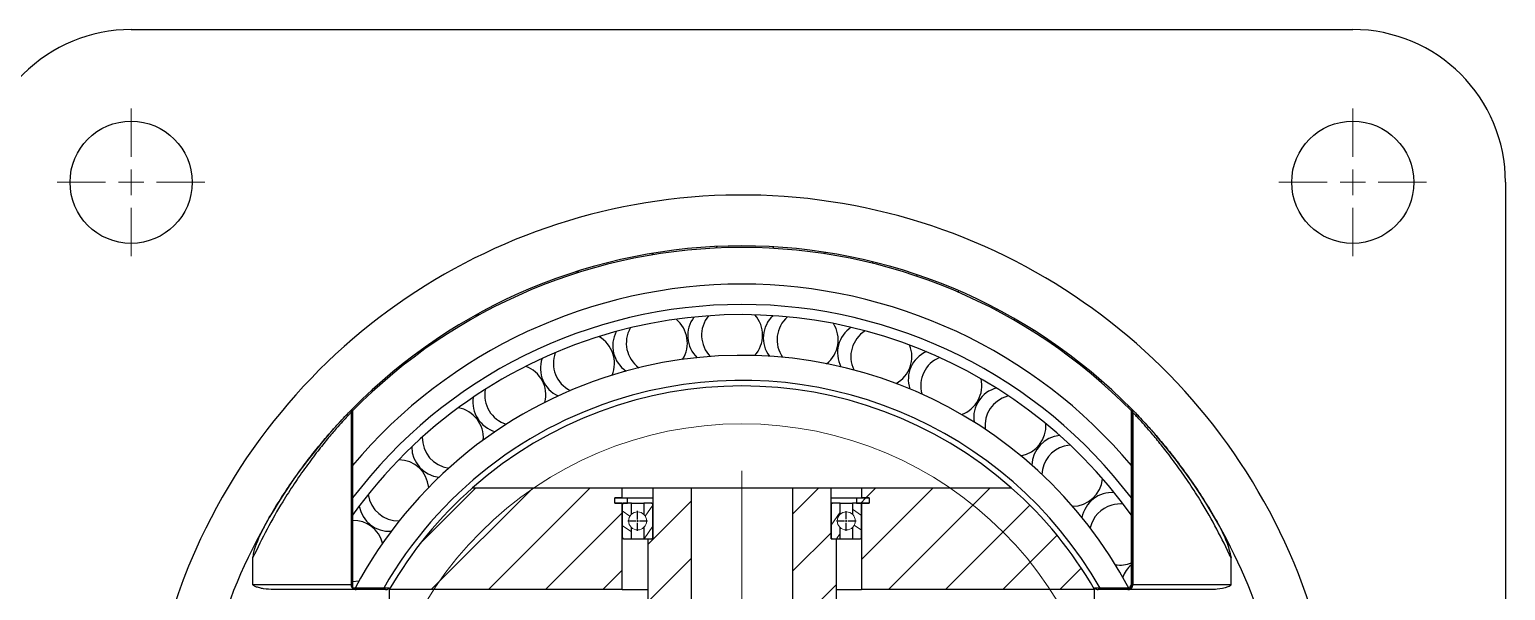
# Model space of a CAD drawing. Header units: millimetres. Extents: x -15 to 1174, y 15 to 856.
# Drawn here: x 78.4 to 194.4, y 422.2 to 466.2 of the extents above; entities that cross this region are included whole.
import ezdxf

# ---------------------------------------------------------------- set-up
doc = ezdxf.new("R2010")
doc.units = ezdxf.units.MM
doc.linetypes.add('CENTER2', pattern=[1.125, 0.75, -0.125, 0.125, -0.125])
doc.linetypes.add('CENTERX2', pattern=[20.319999999999997, 12.7, -2.54, 2.54, -2.54])
doc.layers.get('0').update_dxf_attribs({"lineweight": 25})
doc.layers.add('netmanh', color=7, linetype='Continuous', lineweight=15)
pattern_1 = [(145, (-5.219916943133285e-08, 7.827604668214576), (-0.5463315556243713, -0.7802423221852646), [])]

# ---------------------------------------------------------------- blocks, each defined once
blk = doc.blocks.new('SW_HATCH_1')
at = {"color": 0, "linetype": 'Continuous', "lineweight": 18}
for p, q in [((-28.00524305193386, 66.28744621929253), (-27.85939258319511, 66.43329668803128)), ((-22.9726190475778, 66.82994216311396), (-22.84658637566256, 66.95597483502915)), ((-18.49973673391298, 66.812696416244), (-18.38605845062177, 66.92637469953517)), ((-14.43297394050197, 66.3893311491203), (-14.32773502655299, 66.49457006306926)), ((-33.93010459970846, 64.85271273205241), (-33.74612771201432, 65.03668961974654)), ((-10.68659421919355, 65.64558280989448), (-10.58742455751832, 65.7447524715697)), ((-7.20742464613966, 64.63462432241366), (-7.112744368099611, 64.72930460045369)), ((-3.960319858270056, 63.39160104974857), (-3.868996830963395, 63.48292407705524)), ((-41.869182285489, 61.40376310680638), (-41.56143501268192, 61.71151037961348)), ((-0.9211812049974011, 61.94061164248669), (-0.8323544332395072, 62.0294384142446)), ((1.926754111135007, 60.2984188980847), (2.013774844717458, 60.38543963166715)), ((4.595020625398432, 58.47655735181358), (4.680816752550915, 58.5623534789661)), ((7.091163182837756, 56.48257184871826), (7.176248905295599, 56.5676575711761)), ((9.419458032551537, 54.32073863789731), (9.504310846293926, 54.40559145163969)), ((-51.62037523969232, 51.6525701526045), (-51.5003752151574, 51.77257017713951)), ((9.697813366391305, 50.10896591120433), (9.817813390926105, 50.22896593573917)), ((-46.17481849505683, 43.62774271563454), (-41.80256148945607, 47.99999972123543)), ((-45.31243345232772, 39.99999969782948), (-37.31243339897894, 47.99999975117828)), ((-40.82230536185011, 39.99999972777237), (-32.82230530850136, 47.99999978112116)), ((-16.90133050466996, 45.96046234281435), (-14.86179294659162, 47.99999990089272)), ((-11.5013019793386, 42.38023474707666), (-5.881536765636797, 47.99999996077845)), ((-11.17166486144899, 47.1999999255007), (-10.37166485611413, 47.99999993083554)), ((-9.39140872850791, 39.99999993737254), (-1.391408675159217, 47.99999999072128)), ((-51.62037520974938, 47.16244212201297), (-51.50037518521464, 47.28244214654767)), ((-28.30125405697395, 43.54079491157938), (-24.90123128411686, 46.9408176844364)), ((-11.57166486411648, 46.79999992283322), (-11.1716648614491, 47.19999992550068)), ((-4.901280638030525, 39.99999996731542), (1.726136253241833, 46.62741685858784)), ((-36.33217727137275, 39.99999975771527), (-30.30125977960141, 46.03091724948663)), ((9.697813396334244, 45.61883788061272), (9.817813420869042, 45.73883790514747)), ((-16.90133047472714, 41.47033431222253), (-13.90130923166674, 44.47035555528284)), ((-0.4111525475531952, 39.99999999725816), (3.859548595650714, 44.27070114046208)), ((-51.62037517980661, 42.67231409142124), (-51.5003751552717, 42.7923141159562)), ((-28.30125402703118, 39.05066688098753), (-24.90123125417407, 42.45068965384471)), ((-31.84204918089537, 39.99999978765805), (-30.30125974965856, 41.54078921889479)), ((4.078975542924273, 40.00000002720114), (5.766285175036828, 41.68730965931364)), ((9.697813426277069, 41.12870985002104), (9.817813450811869, 41.24870987455577)), ((-49.80256154280191, 39.9999996678882), (-49.68256154200174, 40.11999966868838)), ((-16.90133044478431, 36.98020628163054), (-13.50130767192728, 40.38022905448759)), ((8.569103633404643, 40.00000005714551), (8.68910363420483, 40.12000005794573))]:
    blk.add_line(p, q, dxfattribs=at)
blk = doc.blocks.new('SW_CENTERMARKSYMBOL_2')
at = {"color": 0, "linetype": 'Continuous', "lineweight": 18}
for p, q in [((0, 2.000000000000002), (0, 5.800000000000027)), ((-2.000000000000002, 0), (-5.8, 0)), ((0, 0), (-1.000000000000001, 0)), ((0, 0), (0, 1.000000000000001)), ((0, 0), (0, -1.000000000000001)), ((0, 0), (1.000000000000001, 0)), ((2.000000000000002, 0), (5.800000000000027, 0)), ((0, -2.000000000000002), (0, -5.799999999999972))]:
    blk.add_line(p, q, dxfattribs=at)
blk = doc.blocks.new('SW_CENTERMARKSYMBOL_3')
at = {"color": 0, "linetype": 'Continuous', "lineweight": 18}
for p, q in [((0, 2.000000000000002), (0, 5.800000000000027)), ((-2.000000000000002, 0), (-5.800000000000027, 0)), ((0, 0), (-1.000000000000001, 0)), ((0, 0), (0, 1.000000000000001)), ((0, 0), (0, -1.000000000000001)), ((0, 0), (1.000000000000001, 0)), ((2.000000000000002, 0), (5.8, 0)), ((0, -2.000000000000002), (0, -5.799999999999972))]:
    blk.add_line(p, q, dxfattribs=at)
blk = doc.blocks.new('*U45')
at = {"color": 0, "linetype": 'CENTER2', "transparency": 16777216}
for p, q in [((-1.4210854715202e-14, 0.1420001922103911), (-1.4210854715202e-14, 0.7787442289155898)), ((-0.7787442289156546, -5.684341886080801e-14), (-0.1420001922104621, -5.684341886080801e-14)), ((-1.4210854715202e-14, -0.7787442289156973), (-1.4210854715202e-14, -0.1420001922105047)), ((0.1420001922104337, -5.684341886080801e-14), (0.7787442289156324, -5.684341886080801e-14))]:
    blk.add_line(p, q, dxfattribs=at)
at = {"color": 0, "linetype": 'Continuous', "transparency": 16777216}
for p, q in [((-1.4210854715202e-14, -0.07100009610528081), (-1.4210854715202e-14, 0.07100009610516712)), ((-0.07100009610523818, -5.684341886080801e-14), (0.07100009610520976, -5.684341886080801e-14))]:
    blk.add_line(p, q, dxfattribs=at)
blk = doc.blocks.new('*U46')
at = {"color": 0, "linetype": 'CENTER2', "transparency": 16777216}
for p, q in [((0, 0.1420001922103911), (0, 0.7787442289155895)), ((-0.7787442289156401, -5.684341886080801e-14), (-0.1420001922104479, -5.684341886080801e-14)), ((0, -0.778744228915697), (0, -0.1420001922105047)), ((0.1420001922104479, -5.684341886080801e-14), (0.7787442289156463, -5.684341886080801e-14))]:
    blk.add_line(p, q, dxfattribs=at)
at = {"color": 0, "linetype": 'Continuous', "transparency": 16777216}
for p, q in [((0, -0.07100009610528081), (0, 0.07100009610516712)), ((-0.07100009610522397, -5.684341886080801e-14), (0.07100009610522397, -5.684341886080801e-14))]:
    blk.add_line(p, q, dxfattribs=at)

msp = doc.modelspace()

# ---------------------------------------------------------------- hatches: boundary and pattern name
at = {"layer": 'netmanh'}
h = msp.add_hatch(dxfattribs=at)
h.set_pattern_fill('ANSI31', color=256, scale=0.3, angle=100)
h.set_pattern_definition(pattern_1)
edge = h.paths.add_edge_path()
edge.add_line((125.712411870907, 428.1699705692301), (125.7124118650598, 429.046807114849))
edge.add_line((125.7124118650598, 429.046807114849), (125.1124103868274, 429.0468071108478))
edge.add_spline(control_points=[(125.1124103868274, 429.0468071108478), (125.1097970546071, 429.0467532402023), (125.0937556017066, 429.0464225652825), (125.0644629002647, 429.0392669251084), (125.0299152205771, 429.0171229410053), (125.0047980933817, 428.9847338186218), (124.9936337021849, 428.952713306804), (124.9927045914125, 428.9330418690616), (124.9924101146264, 428.9268071100476)], knot_values=[0, 0, 0, 0, 0.04177555592437242, 0.2564314661359557, 0.4710873107142402, 0.6857428082086137, 0.9003978313686986, 0.9999999999999999, 0.9999999999999999, 0.9999999999999999, 0.9999999999999999], degree=3, periodic=0)
edge.add_line((124.9924101146278, 428.9268071100754), (124.9924101316995, 426.3668071100318))
edge.add_spline(control_points=[(124.9924101316981, 426.3668071100476), (124.993374222651, 426.3553460024168), (124.9954713702146, 426.3304151244019), (125.0133158603715, 426.2953014944405), (125.0423656613208, 426.2666705934679), (125.0771979032611, 426.2496244248903), (125.1015363628756, 426.2476771311825), (125.1124104054995, 426.2468071108478)], knot_values=[0, 0, 0, 0, 0.1826504270862973, 0.3973119931965172, 0.6119737475811589, 0.8266359467761062, 1, 1, 1, 1], degree=3, periodic=0)
edge.add_line((125.1124104054995, 426.2468071108478), (125.7124118837318, 426.2468071148489))
edge.add_line((125.7124118837318, 426.2468071148489), (125.7124118778846, 427.1236436604676))
edge.add_arc((126.192413295951, 427.6468071180498), 0.7100009610522396, 180, 227.4636811194271, ccw=False)
edge.add_arc((126.192413295951, 427.6468071180498), 0.7100009610522396, 132.5363196447396, 180, ccw=False)
h = msp.add_hatch(dxfattribs=at)
h.set_pattern_fill('ANSI31', color=256, scale=0.3, angle=10)
h.set_pattern_definition([(55, (-5.219916943133285e-08, 7.827604668214576), (-0.7802423221852646, 0.5463315556243713), [])])
edge = h.paths.add_edge_path()
edge.add_spline(control_points=[(127.3924173530657, 428.9268071260522), (127.391453263541, 428.9382682142185), (127.3893561188257, 428.9631990529683), (127.3715116525632, 428.9983126374366), (127.3424618779497, 429.026943536329), (127.3076295704862, 429.0439897826207), (127.2832910074847, 429.0459370936432), (127.2724168744465, 429.046807125252)], knot_values=[0, 0, 0, 0, 0.1826499615348136, 0.3973110295175213, 0.611972443840089, 0.8266346592478635, 1, 1, 1, 1], degree=3, periodic=0)
edge.add_line((127.2724168744465, 429.046807125252), (126.6724147081701, 429.0468071212509))
edge.add_line((126.6724147081701, 429.0468071212509), (126.6724147140173, 428.169970575632))
edge.add_arc((126.192413295951, 427.6468071180498), 0.7100009610522396, 0, 47.46368111942712, ccw=False)
edge.add_arc((126.192413295951, 427.6468071180498), 0.7100009610522398, -47.4636803552587, 0, ccw=False)
edge.add_line((126.6724147209949, 427.1236436668694), (126.6724147268421, 426.2468071212509))
edge.add_line((126.6724147268421, 426.2468071212509), (127.2724168931186, 426.246807125252))
edge.add_spline(control_points=[(127.2724168931186, 426.246807125252), (127.275030173703, 426.2468609936435), (127.2910716160877, 426.2471916610438), (127.3203643591154, 426.2543472597636), (127.354912165928, 426.2764912565162), (127.3800293719469, 426.3088804146481), (127.3911937830511, 426.3409009454974), (127.392122893774, 426.3605723774817), (127.3924173701373, 426.3668071260523)], knot_values=[0, 0, 0, 0, 0.04177469580817838, 0.2564310851062744, 0.4710874092448923, 0.6857431617801889, 0.9003980811140682, 0.9999999999999999, 0.9999999999999999, 0.9999999999999999, 0.9999999999999999], degree=3, periodic=0)
edge.add_line((127.3924173701373, 426.3668071260523), (127.3924173530657, 428.9268071260522))
edge = h.paths.add_edge_path()
edge.add_line((142.1123633012502, 428.1699706785948), (142.1123632954029, 429.0468072242138))
edge.add_line((142.1123632954029, 429.0468072242138), (141.5123611291265, 429.0468072202125))
edge.add_spline(control_points=[(141.5123611291265, 429.0468072202125), (141.5097478485421, 429.0467533518211), (141.4937064061573, 429.0464226844207), (141.4644136631297, 429.0392670857009), (141.4298658563172, 429.0171230889483), (141.4047486502981, 428.9847339308165), (141.393584239194, 428.9527133999671), (141.3926551284711, 428.9330419679828), (141.3923606521078, 428.9268072194123)], knot_values=[0, 0, 0, 0, 0.04177469580857473, 0.2564310851063495, 0.4710874092447325, 0.6857431617801212, 0.9003980811140628, 1, 1, 1, 1], degree=3, periodic=0)
edge.add_line((141.3923606521559, 428.9268072201115), (141.3923606692275, 426.3668072189131))
edge.add_spline(control_points=[(141.3923606691794, 426.3668072194123), (141.393324758704, 426.3553461312461), (141.3954219034193, 426.3304152924962), (141.413266369682, 426.295301708028), (141.4423161442953, 426.2666708091355), (141.4771484517589, 426.2496245628439), (141.5014870147604, 426.2476772518214), (141.5123611477986, 426.2468072202125)], knot_values=[0, 0, 0, 0, 0.1826499615347824, 0.3973110295175296, 0.6119724438399677, 0.8266346592472781, 1, 1, 1, 1], degree=3, periodic=0)
edge.add_line((141.5123611477987, 426.2468072202125), (141.7923622024918, 426.2468072220797))
edge.add_line((141.7923622024918, 426.2468072220797), (142.112363314075, 426.2468072242137))
edge.add_line((142.112363314075, 426.2468072242137), (142.1123633082277, 427.1236437698325))
edge.add_arc((142.5923647262941, 427.6468072274146), 0.7100009610521943, 180, 227.4636811194223, ccw=False)
edge.add_arc((142.5923647262941, 427.6468072274146), 0.7100009610521943, 132.5363196447492, 180, ccw=False)
edge = h.paths.add_edge_path()
edge.add_spline(control_points=[(127.3924176411492, 385.7268071260523), (127.3914535516246, 385.7382682142185), (127.3893564069093, 385.7631990529683), (127.3715119406465, 385.7983126374366), (127.3424621660332, 385.8269435363291), (127.3076298585697, 385.8439897826206), (127.2832912955682, 385.8459370936432), (127.27241716253, 385.846807125252)], knot_values=[0, 0, 0, 0, 0.1826499615349075, 0.3973110295178386, 0.6119724438402733, 0.8266346592475204, 1, 1, 1, 1], degree=3, periodic=0)
edge.add_line((127.27241716253, 385.846807125252), (126.6724149962536, 385.8468071212508))
edge.add_line((126.6724149962536, 385.8468071212508), (126.6724150021009, 384.969970575632))
edge.add_arc((126.1924135840345, 384.4468071180499), 0.7100009610521271, 0, 47.46368111942172, ccw=False)
edge.add_arc((126.1924135840345, 384.4468071180499), 0.710000961052127, -47.46368035525683, 0, ccw=False)
edge.add_line((126.6724150090784, 383.9236436668697), (126.6724150149257, 383.0468071212508))
edge.add_line((126.6724150149257, 383.0468071212508), (127.2724171812022, 383.046807125252))
edge.add_spline(control_points=[(127.2724171812021, 383.046807125252), (127.2750304617865, 383.0468609936434), (127.2910719041712, 383.0471916610438), (127.3203646471989, 383.0543472597636), (127.3549124540115, 383.0764912565161), (127.3800296600305, 383.1088804146481), (127.3911940711346, 383.1409009454974), (127.3921231818575, 383.1605723774817), (127.3924176582208, 383.1668071260523)], knot_values=[0, 0, 0, 0, 0.04177469580844697, 0.2564310851063278, 0.4710874092449248, 0.6857431617802044, 0.9003980811140444, 1, 1, 1, 1], degree=3, periodic=0)
edge.add_line((127.3924176582208, 383.1668071260523), (127.3924176411492, 385.7268071260523))
edge = h.paths.add_edge_path()
edge.add_line((142.1123635834865, 385.8468072242137), (141.51236141721, 385.8468072202125))
edge.add_line((141.51236141721, 385.8468072202125), (141.3923609394392, 385.8468072194123))
edge.add_line((141.3923609394392, 385.8468072194123), (141.3923609573111, 383.166807218853))
edge.add_spline(control_points=[(141.3923609572629, 383.1668072194123), (141.3933250467876, 383.1553461312461), (141.3954221915028, 383.1304152924961), (141.4132666577656, 383.0953017080279), (141.4423164323791, 383.0666708091354), (141.4771487398426, 383.0496245628439), (141.5014873028439, 383.0476772518214), (141.5123614358821, 383.0468072202125)], knot_values=[0, 0, 0, 0, 0.1826499615356764, 0.3973110295185319, 0.6119724438411653, 0.8266346592485091, 1, 1, 1, 1], degree=3, periodic=0)
edge.add_line((141.5123614358821, 383.0468072202125), (142.1123636021586, 383.0468072242137))
edge.add_line((142.1123636021586, 383.0468072242137), (142.1123635963113, 383.9236437698325))
edge.add_arc((142.5923650143776, 384.4468072274146), 0.7100009610520913, 180, 227.463681119426, ccw=False)
edge.add_arc((142.5923650143776, 384.4468072274146), 0.7100009610520912, 132.5363196447455, 180, ccw=False)
edge.add_line((142.1123635893337, 384.9699706785947), (142.1123635834865, 385.8468072242137))
h = msp.add_hatch(dxfattribs=at)
h.set_pattern_fill('ANSI31', color=256, scale=0.3, angle=100)
h.set_pattern_definition(pattern_1)
edge = h.paths.add_edge_path()
edge.add_spline(control_points=[(143.7923678905469, 428.926807235417), (143.791403799594, 428.9382683430478), (143.7893066520304, 428.9631992210626), (143.7714621618737, 428.9983128510241), (143.7424123609242, 429.0269437519966), (143.707580118984, 429.0439899205743), (143.6832416593695, 429.045937214282), (143.6723676167456, 429.0468072346167)], knot_values=[0, 0, 0, 0, 0.1826504270862756, 0.3973119931963424, 0.6119737475811176, 0.8266359467763142, 1, 1, 1, 1], degree=3, periodic=0)
edge.add_line((143.6723676167456, 429.0468072346167), (143.0723661385132, 429.0468072306156))
edge.add_line((143.0723661385132, 429.0468072306156), (143.0723661443605, 428.1699706849968))
edge.add_arc((142.5923647262941, 427.6468072274146), 0.7100009610521943, 0, 47.46368111942883, ccw=False)
edge.add_arc((142.5923647262941, 427.6468072274146), 0.7100009610521946, -47.46368035525728, 0, ccw=False)
edge.add_line((143.0723661513381, 427.1236437762344), (143.0723661571853, 426.2468072306156))
edge.add_line((143.0723661571853, 426.2468072306156), (143.6723676354177, 426.2468072346167))
edge.add_spline(control_points=[(143.6723676354177, 426.2468072346167), (143.674980967638, 426.2468611052622), (143.6910224205384, 426.247191780182), (143.7203151219804, 426.2543474203561), (143.754862801668, 426.2764914044593), (143.7799799288634, 426.3088805268428), (143.7911443200602, 426.3409010386605), (143.7920734308325, 426.360572476403), (143.7923679076186, 426.366807235417)], knot_values=[0, 0, 0, 0, 0.04177555592411418, 0.2564314661360959, 0.4710873107142078, 0.6857428082086304, 0.9003978313687638, 0.9999999999999999, 0.9999999999999999, 0.9999999999999999, 0.9999999999999999], degree=3, periodic=0)
edge.add_line((143.7923679076173, 426.3668072354137), (143.7923678905456, 428.9268072354201))

# ---------------------------------------------------------------- linework, layer by layer
at = {"color": 7, "linetype": 'Continuous', "lineweight": 25}
for p, q in [((86.39238915383586, 466.2468071727361), (182.3923891538355, 466.2468071727283)), ((194.3923891538345, 454.2468071727274), (194.3923891538315, 418.2468075728476)), ((155.3517306713, 437.4632452007025), (155.2499129688133, 437.4375054185271)), ((103.6732946437094, 436.1719220902359), (103.6732881834626, 436.171915630163)), ((103.6732881834626, 436.171915630163), (103.6732882736562, 422.6468069678789)), ((103.6732946437094, 436.1719220902359), (103.673294733903, 422.646806967879)), ((103.7886017893747, 436.4529025667281), (103.7886083963113, 436.4529092606499)), ((103.7932946682796, 436.2866110446674), (103.7932947611052, 422.3668069686792)), ((164.99148333156, 422.3668073767855), (164.9914832387344, 436.2866114527737)), ((164.9961695084847, 436.4529096688187), (164.9961761154215, 436.452902974897)), ((165.1114833550279, 422.6468073775857), (165.1114832648343, 436.1719224999426)), ((165.1114897250811, 436.1719160398699), (165.1114832648343, 436.1719224999426)), ((165.1114897250811, 436.1719160398699), (165.1114898152746, 422.6468073775857)), ((113.2263785052675, 430.2468070315846), (124.9924101058253, 430.2468071100477)), ((124.3924088471013, 429.0468071060463), (124.3924088444339, 429.4468071060464)), ((124.3924088444339, 429.4468071060464), (125.392411049474, 429.446807112715)), ((124.9924101111602, 429.4468071100476), (124.3924088440801, 429.4468071060464)), ((124.9924101111602, 429.4468071100476), (124.9924101058253, 430.2468071100477)), ((124.9924101058253, 430.2468071100477), (127.3924173443113, 430.2468071260523)), ((125.3924110521415, 429.046807112715), (125.392411049474, 429.446807112715)), ((125.392411049474, 429.446807112715), (127.3924173496462, 429.4468071260522)), ((127.3924173443113, 430.2468071260523), (127.3924173709857, 426.2468071260523)), ((127.3924173443113, 430.2468071260523), (130.3924386073777, 430.2468071460582)), ((130.3924386073777, 430.2468071460582), (130.3924389408077, 380.2468071460582)), ((130.3924386073777, 430.2468071460582), (138.392339380287, 430.2468071994063)), ((138.392339713717, 380.2468071994064), (138.392339380287, 430.2468071994063)), ((138.392339380287, 430.2468071994063), (141.3923606433534, 430.2468072194123)), ((141.3923606700278, 426.2468072194123), (141.3923606433534, 430.2468072194123)), ((141.3923606433534, 430.2468072194123), (143.7923678817431, 430.246807235417)), ((141.3923606486882, 429.4468072194123), (143.3923669487642, 429.4468072327495)), ((143.3923669487642, 429.4468072327495), (143.3923669514317, 429.0468072327495)), ((143.3923669487642, 429.4468072327495), (144.3923691538043, 429.4468072394181)), ((143.7923678817431, 430.246807235417), (143.792367887078, 429.446807235417)), ((143.7923678817431, 430.246807235417), (155.5583994823009, 430.2468073138799)), ((144.392369154158, 429.4468072394181), (143.792367887078, 429.446807235417)), ((144.3923691538043, 429.4468072394181), (144.3923691564718, 429.0468072394182)), ((124.3924088471013, 429.0468071060463), (125.3924110521415, 429.046807112715)), ((124.9924101138276, 429.0468071100476), (124.3924088467476, 429.0468071060464)), ((124.9924101591741, 422.2468071100476), (124.9924101138276, 429.0468071100476)), ((124.9924101146264, 428.9268071100476), (124.9924101316981, 426.3668071100476)), ((125.7124118650598, 429.046807114849), (125.1124103868274, 429.0468071108478)), ((125.712411870907, 428.1699705692301), (125.7124118650598, 429.046807114849)), ((125.7124118650598, 429.046807114849), (126.6724147081701, 429.0468071212508)), ((126.6724147081701, 429.0468071212509), (126.6724147140173, 428.169970575632)), ((127.2724168744465, 429.046807125252), (126.6724147081701, 429.0468071212509)), ((127.2724168744465, 429.046807125252), (127.3924173523136, 429.0468071260523)), ((127.3924173701373, 426.3668071260523), (127.3924173530657, 428.9268071260522)), ((141.3923606513557, 429.0468072194123), (141.5123611291265, 429.0468072202125)), ((141.3923606521078, 428.9268072194123), (141.3923606691794, 426.3668072194123)), ((142.1123632954029, 429.0468072242138), (141.5123611291265, 429.0468072202125)), ((142.1123632954029, 429.0468072242137), (143.0723661385132, 429.0468072306156)), ((142.1123633012502, 428.1699706785948), (142.1123632954029, 429.0468072242138)), ((143.0723661385132, 429.0468072306156), (143.0723661443605, 428.1699706849967)), ((143.6723676167456, 429.0468072346167), (143.0723661385132, 429.0468072306156)), ((143.0723661443605, 428.1699706849967), (143.0723881565942, 428.1699706849968)), ((143.3923669514317, 429.0468072327495), (144.3923691564718, 429.0468072394182)), ((143.7923678897454, 429.046807235417), (143.7923679350919, 422.246807235417)), ((144.3923691568254, 429.0468072394182), (143.7923678897454, 429.046807235417)), ((143.7923679076186, 426.366807235417), (143.7923678905469, 428.926807235417)), ((125.7124118837318, 426.2468071148489), (125.7124118778846, 427.1236436604678)), ((126.6724147209949, 427.1236436668697), (126.6724147268421, 426.2468071212509)), ((142.112363314075, 426.2468072242137), (142.1123633082277, 427.1236437698326)), ((143.0723661513381, 427.1236437762345), (143.0723881635718, 427.1236437762346)), ((143.0723661513381, 427.1236437762345), (143.0723661571853, 426.2468072306156)), ((125.1124104054995, 426.2468071108478), (125.7124118837318, 426.2468071148489)), ((125.7124118837318, 426.2468071148489), (126.6724147268422, 426.2468071212509)), ((126.6724147268421, 426.2468071212509), (127.2724168931186, 426.246807125252)), ((126.9924158385216, 426.2468071233848), (126.9924161052656, 386.2468071233848)), ((126.9924158385216, 426.2468071233848), (127.3924173709857, 426.2468071260523)), ((141.3923606700278, 426.2468072194123), (141.7923622024918, 426.2468072220797)), ((141.5123611477986, 426.2468072202125), (142.112363314075, 426.2468072242137)), ((141.7923622024918, 426.2468072220797), (141.7923624692359, 386.2468072220798)), ((142.112363314075, 426.2468072242137), (143.0723661571853, 426.2468072306156)), ((143.0723661571853, 426.2468072306156), (143.6723676354177, 426.2468072346167)), ((95.9605470553165, 422.6468069164457), (95.96054704123124, 424.75898413388)), ((172.8242310336142, 422.646807429019), (172.8242310195289, 424.7589846464534)), ((95.9605470553165, 422.6468069164457), (103.6732882736561, 422.6468069678789)), ((104.0732882763236, 422.2468069705463), (97.59558194047388, 422.2468069273491)), ((103.6732882736562, 422.6468069678789), (103.673294733903, 422.646806967879)), ((106.6803965365818, 422.3668069879321), (103.7932947611052, 422.3668069686792)), ((104.0732948218005, 422.2468069705464), (104.0732882763236, 422.2468069705463)), ((106.3947393237815, 422.2468069860272), (104.0732948218005, 422.2468069705464)), ((106.6803890471236, 422.2482149259855), (106.679576126031, 422.2468069879266)), ((106.679576126031, 422.2468069879266), (106.680389047133, 422.246806987932)), ((106.679578107965, 422.3668069879267), (106.6795782154743, 406.2450934778298)), ((106.6803962083885, 422.2482273281988), (106.6803890471236, 422.2482149259855)), ((106.6803890471236, 422.2482149259855), (106.680389047133, 422.246806987932)), ((106.680389047133, 422.246806987932), (106.680396208398, 422.2468069879321)), ((106.6803962083885, 422.2482273281988), (106.680396208398, 422.2468069879321)), ((124.9924101591741, 422.2468071100476), (106.680396208398, 422.2468069879321)), ((124.9924101591741, 422.2468071100476), (126.992415865196, 422.2468071233848)), ((141.7923622291662, 422.2468072220797), (143.7923679350919, 422.246807235417)), ((162.104381885868, 422.2468073575325), (143.7923679350919, 422.246807235417)), ((164.99148333156, 422.3668073767855), (162.1043815560836, 422.3668073575325)), ((162.104381885868, 422.2468073575325), (162.1043818858585, 422.2482276977992)), ((162.1043890471236, 422.248215295586), (162.1043818858585, 422.2482276977992)), ((162.104381885868, 422.2468073575325), (162.104389047133, 422.2468073575325)), ((162.1043890471236, 422.248215295586), (162.104389047133, 422.2468073575325)), ((162.105201968235, 422.2468073575379), (162.1043890471236, 422.248215295586)), ((162.104389047133, 422.2468073575325), (162.105201968235, 422.2468073575379)), ((162.1052000121749, 418.2468073575378), (162.1051999847002, 422.366807357538)), ((164.7114832724652, 422.2468073749183), (162.3900387704844, 422.2468073594375)), ((171.1891961537917, 422.2468074181155), (164.7114898179421, 422.2468073749183)), ((165.1114833550279, 422.6468073775857), (165.1114898152746, 422.6468073775857)), ((165.1114898152746, 422.6468073775857), (172.8242310336142, 422.646807429019))]:
    msp.add_line(p, q, dxfattribs=at)
at = {"color": 7, "linetype": 'CENTERX2', "lineweight": 18, "ltscale": 1.2}
for p, q in [((134.3923889848723, 431.5868071727316), (134.3923890334198, 424.3068071727316)), ((134.3923890071695, 428.2468071727316), (134.3923892872508, 386.2468071727316))]:
    msp.add_line(p, q, dxfattribs=at)
at = {"color": 7, "linetype": 'Continuous', "lineweight": 25, "flags": 128}
for points in [[(160.2039293987024, 433.5876994439694), (159.9967047394985, 433.5661107428862), (159.7097801280607, 433.5054466064017)], [(103.7932947576453, 422.8856541788315), (104.2810518730824, 422.9263783822204), (104.3097303274349, 422.9319394147822)], [(164.9914833296086, 422.659439542022), (164.9101011966582, 422.514536236834), (164.8400064024817, 422.3668073757751)]]:
    msp.add_lwpolyline(points, dxfattribs=at)
at = {"color": 7, "linetype": 'Continuous', "lineweight": 25}
for centre, radius in [((86.39238915383459, 454.2468071727361), 4.800000000000005), ((182.3923891538344, 454.2468071727283), 4.799999999999979)]:
    msp.add_circle(centre, radius, dxfattribs=at)
at = {"color": 7, "linetype": 'Continuous', "lineweight": 18}
msp.add_circle((134.392389153832, 406.2468071727379), 29.0290520173001, dxfattribs=at)
at = {"color": 7, "linetype": 'Continuous', "lineweight": 25}
for centre, radius, start, end in [((86.39238915383459, 454.2468071727361), 11.99999999999994, 89.99999999999389, 179.9999999999973), ((182.3923891538344, 454.2468071727283), 12.00000000000003, 359.9999999999965, 89.99999999999498), ((134.3923891538307, 406.2468071727323), 47.00000000000001, 14.79249742348322, 154.834968234325), ((134.3923891538305, 406.2468071727324), 42.99999999999997, 44.62530863375255, 135.374692130413), ((134.3923891538305, 406.2468071727324), 42.87999999999996, 44.47155971535028, 135.5284410488151), ((134.3923891538304, 406.2468071727324), 40.00000000000002, 40.09502273486279, 139.9049780293024), ((134.3923891538307, 406.2468071727323), 38.40000000000002, 37.16952266345159, 142.8304781007146), ((134.3923891538307, 406.2468071727324), 37.6000000000003, 35.53055766456249, 105.4409703622819), ((127.7058422568957, 441.6203861632039), 2.399999999999994, 327.4539556027843, 51.1062535135856), ((132.5296221473883, 442.1985818031968), 2.399999999999962, 142.5638850468949, 226.2161829577066), ((133.6193377820061, 442.2385060986868), 2.399999999999992, 140.8283187899143, 224.4806167007247), ((133.6193377820061, 442.2385060986868), 2.400000000000057, 317.9802713922627, 41.63256930307082), ((138.4724954765873, 442.0148478290923), 2.400000000000007, 133.090200836378, 216.7424987471884), ((139.5539201333456, 441.8748663108265), 2.400000000000012, 131.3546345793865, 215.0069324901971), ((139.5539201333456, 441.8748663108265), 2.400000000000026, 308.5065871817368, 32.15888509254562), ((134.3923891538307, 406.2468071727324), 37.6000000000003, 105.4409703622819, 144.4694430996037), ((121.9747383006067, 440.0373672048991), 2.399999999999995, 336.9276398133122, 60.57993772411979), ((126.6375602462541, 441.4016450846644), 2.40000000000003, 152.0375692574231, 235.6898671682339), ((127.7058422568957, 441.6203861632039), 2.400000000000064, 150.302003000445, 233.9543009112553), ((144.3040741413448, 440.8554549462051), 2.400000000000003, 123.6165166258488, 207.2688145366604), ((145.3477093746707, 440.5393859450975), 2.400000000000003, 121.8809503688435, 205.5332482796655), ((121.9747383006067, 440.0373672048991), 2.400000000000017, 159.7756872109705, 243.4279851217695), ((145.3477093746707, 440.5393859450975), 2.399999999999988, 299.0329029712152, 22.68520088202309), ((149.8652878774773, 438.752028370069), 2.400000000000017, 114.1428324153184, 197.79513032613), ((116.5823554891937, 437.5326298543326), 2.400000000000042, 346.4013240238398, 70.05362193464836), ((120.9570298623883, 439.6457760297172), 2.400000000000013, 161.5112534679472, 245.1635513787575), ((134.3923891538307, 406.2468071727324), 34.40000000000023, 27.82747639548099, 105.4409703622819), ((150.8426660387601, 438.2684934245393), 2.400000000000071, 112.4072661583228, 196.0595640691329), ((134.3923891538307, 406.2468071727324), 34.40000000000023, 105.4409703622819, 152.0562408963296), ((134.3923891538307, 406.2468071727324), 32.44000000000027, 29.79626497981371, 105.4409703622819), ((150.8426660387601, 438.2684934245393), 2.399999999999994, 289.5592187606943, 13.2115166715056), ((134.3923891538307, 406.2468071727324), 32.44000000000027, 105.4409703622819, 150.2037357843517), ((134.3923891538306, 406.2468071727322), 32.00000000000006, 48.59037827281193, 131.4096224913535), ((115.6429810566251, 436.9788701689654), 2.399999999999998, 170.9849376784733, 254.6372355892846), ((116.5823554891937, 437.5326298543326), 2.399999999999997, 169.2493714214939, 252.9016693323044), ((155.0044412712653, 435.7619440944572), 2.400000000000005, 104.6691482047941, 188.3214461156061), ((155.8889020320996, 435.1241327773383), 2.40000000000004, 105.4409703622811, 186.585879858601), ((134.3923891538304, 406.2468071727324), 42.99999999999996, 135.3746921304131, 149.7430985764232), ((104.0732881834626, 436.1719156328305), 0.3999999999999773, 135.3747046626316, 180.0000003820826), ((111.6757839688593, 434.1744968170651), 2.4, 355.8750082343641, 79.52730614517178), ((134.3923891538304, 406.2468071727324), 42.99999999999992, 30.25690218774251, 44.62530863375231), ((164.7114897250811, 436.1719160372024), 0.4000000000000373, 3.820899572148184e-07, 44.62529610153102), ((155.8889020320996, 435.1241327773383), 2.400000000000023, 280.085534550164, 3.737832460973345), ((111.6757839688593, 434.1744968170651), 2.40000000000001, 178.7230556320135, 262.3753535428329), ((159.5813516148991, 431.9667638238407), 2.400000000000015, 95.19546399427114, 178.8477619050788), ((110.8403672276947, 433.4736737421857), 2.400000000000001, 180.4586218890055, 264.1109197998159), ((160.348769191347, 431.192073965213), 2.399999999999995, 105.4409703622822, 177.1121956480755), ((107.3888622202011, 430.0545692083534), 2.399999999999996, 5.348692444897974, 89.00099035570736), ((160.348769191347, 431.192073965213), 2.399999999999977, 270.6118503396373, 354.2641482504466), ((107.3888622202011, 430.0545692083534), 2.39999999999998, 188.1967398425393, 271.8490377533503), ((134.3923891538306, 406.2468071727322), 32.0000000000001, 131.4096224913535, 149.9970638087696), ((134.3923891538306, 406.2468071727322), 32.00000000000004, 30.00293695539581, 48.59037827281181), ((163.4711727253199, 427.4700101827049), 2.400000000000018, 85.72177978374714, 169.3740776945573), ((106.6801911613703, 429.2257993705351), 2.400000000000041, 189.932306099533, 273.584604010342), ((164.1006139664038, 426.5795733024462), 2.400000000000003, 105.4409703622822, 167.6385114375552), ((164.1006139664038, 426.5795733024462), 2.399999999999998, 83.98621352675288, 105.4409703622822), ((134.3923891538305, 406.2468071727324), 42.99999999999998, 149.7430985764233, 180.0022835657284), ((103.8385262933508, 425.2852279135139), 2.40000000000003, 14.82237665541878, 91.07988807172435), ((134.3923891538305, 406.2468071727324), 42.99999999999991, 16.20469375878958, 30.25690218774251), ((134.3923891538307, 406.2468071727323), 47, 154.834968234325, 242.0899445491411), ((164.1006139664038, 426.5795733024462), 2.400000000000007, 261.1381661291144, 291.7893696744611), ((166.5678004226418, 422.3943428882179), 2.400000000000029, 131.0561851072063, 159.9003934840307), ((104.0732882736562, 422.6468069705463), 0.4000000000000199, 180.0000003820745, 270.0000003820806), ((164.7114898152747, 422.6468073749184), 0.4000000000000341, 270.0000003820826, 3.820736727748494e-07)]:
    msp.add_arc(centre, radius, start, end, dxfattribs=at)
for points, knots in [([(103.6732881834627, 436.1719025288896), (103.6557686859124, 436.1534911508051), (103.6207228374898, 436.1166611924256), (103.3874798966804, 435.8677549144026), (103.0207773948153, 435.468370490774), (102.4966778686037, 434.8796520933769), (101.8356361581213, 434.1031508002111), (101.025867176203, 433.0993476634312), (100.13805864888, 431.91687456745), (99.2047422914878, 430.5750547326142), (98.16337406792593, 428.9458848475746), (97.05093283070772, 427.0156205452278), (96.32409536600558, 425.5113750719204), (95.96054704123124, 424.75898413388)], [0, 0, 0, 0, 0.06353431253583408, 0.1270934785878954, 0.1963307834209428, 0.2656348608130938, 0.3489576169890993, 0.4323872444058504, 0.5287651080904988, 0.6256134991716168, 0.7222641669763932, 0.8610825642196358, 1, 1, 1, 1]), ([(97.2500719768004, 427.9135622302138), (97.54069796058864, 428.3990593688394), (98.13353672476265, 429.3894096462687), (99.08564500881263, 430.8070337410364), (100.067818296699, 432.1622346547756), (101.0027899230324, 433.3547216738847), (101.8544794182905, 434.3664945809474), (102.5506373283647, 435.1500021979367), (103.1019614597031, 435.7434709517772), (103.4880062478187, 436.1463569154329), (103.7334782674014, 436.3973939398978), (103.7702295080991, 436.4344019327185), (103.7886017893746, 436.4529025667281)], [0, 0, 0, 0, 0.1133003581936292, 0.2311178218012606, 0.3491859556246069, 0.4666776927760785, 0.5691310978254317, 0.6714592123588906, 0.757017481073848, 0.8424984600197525, 0.9212635399809485, 1, 1, 1, 1]), ([(103.7886083963113, 436.4529092606499), (103.7602255253258, 436.4178253710968), (103.703459783152, 436.3476575917401), (103.675726317618, 436.2443440103962), (103.6737599204968, 436.1857793094269), (103.6732946437094, 436.1719220902359)], [0, 0, 0, 0, 0.432909234683264, 0.8658184724560833, 1, 1, 1, 1]), ([(165.1114832648343, 436.1719224999426), (165.1070385102047, 436.2168302932812), (165.0981490009934, 436.3066458794742), (165.0453129126999, 436.3996576451951), (165.0055726240217, 436.4427204086584), (164.9961695084847, 436.4529096688187)], [0, 0, 0, 0, 0.4329091342496139, 0.8658182638328015, 1, 1, 1, 1]), ([(164.9961761154215, 436.452902974897), (165.0145483969437, 436.4344023411325), (165.051299638135, 436.3973943488019), (165.2967716610657, 436.1463573276109), (165.6828164545548, 435.7434713691039), (166.2341405938084, 435.1500026226166), (166.9302985143324, 434.366495014912), (167.7819880230847, 433.3547221192085), (168.7169596653225, 432.1622351125694), (169.6991329712835, 430.8070342119296), (170.6512412742406, 429.3894101298605), (171.2440800516231, 428.399059860338), (171.5347060418864, 427.9135627255885)], [0, 0, 0, 0, 0.07873646001905234, 0.1575015399802485, 0.2429825189261533, 0.3285407876411123, 0.4308689021745721, 0.5333223072239272, 0.6508140443754002, 0.7688821781987484, 0.8866996418063817, 1, 1, 1, 1]), ([(172.8242310195289, 424.7589846464534), (172.4606826847198, 425.5113755796451), (171.7338451999552, 427.0156210432584), (170.6214039369927, 428.9458853307683), (169.5800356917023, 430.575055201919), (168.646719316414, 431.9168750243069), (167.7589107733201, 433.0993481084473), (166.949141778014, 434.1031512344271), (166.2881000571751, 434.8796525187765), (165.7640005231117, 435.4683709091835), (165.39729801592, 435.8677553279213), (165.1640550717908, 436.1166616028335), (165.129009222877, 436.1534915607456), (165.1114897250812, 436.1719029385965)], [0, 0, 0, 0, 0.1389174357803616, 0.2777358330236012, 0.3743865008283784, 0.4712348919094961, 0.5676127555941451, 0.6510423830108982, 0.7343651391869046, 0.8036692165790561, 0.872906521412103, 0.9364656874641665, 1, 1, 1, 1]), ([(125.1124103868274, 429.0468071108478), (125.1097970546071, 429.0467532402023), (125.0937556017066, 429.0464225652825), (125.0644629002647, 429.0392669251084), (125.0299152205771, 429.0171229410053), (125.0047980933817, 428.9847338186218), (124.9936337021849, 428.952713306804), (124.9927045914125, 428.9330418690616), (124.9924101146264, 428.9268071100476)], [0, 0, 0, 0, 0.04177555592437242, 0.2564314661359557, 0.4710873107142402, 0.6857428082086137, 0.9003978313686986, 0.9999999999999999, 0.9999999999999999, 0.9999999999999999, 0.9999999999999999]), ([(127.3924173530657, 428.9268071260522), (127.391453263541, 428.9382682142185), (127.3893561188257, 428.9631990529683), (127.3715116525632, 428.9983126374366), (127.3424618779497, 429.026943536329), (127.3076295704862, 429.0439897826207), (127.2832910074847, 429.0459370936432), (127.2724168744465, 429.046807125252)], [0, 0, 0, 0, 0.1826499615348136, 0.3973110295175213, 0.611972443840089, 0.8266346592478635, 1, 1, 1, 1]), ([(141.5123611291265, 429.0468072202125), (141.5097478485421, 429.0467533518211), (141.4937064061573, 429.0464226844207), (141.4644136631297, 429.0392670857009), (141.4298658563172, 429.0171230889483), (141.4047486502981, 428.9847339308165), (141.393584239194, 428.9527133999671), (141.3926551284711, 428.9330419679828), (141.3923606521078, 428.9268072194123)], [0, 0, 0, 0, 0.04177469580857473, 0.2564310851063495, 0.4710874092447325, 0.6857431617801212, 0.9003980811140628, 1, 1, 1, 1]), ([(143.7923678905469, 428.926807235417), (143.791403799594, 428.9382683430478), (143.7893066520304, 428.9631992210626), (143.7714621618737, 428.9983128510241), (143.7424123609242, 429.0269437519966), (143.707580118984, 429.0439899205743), (143.6832416593695, 429.045937214282), (143.6723676167456, 429.0468072346167)], [0, 0, 0, 0, 0.1826504270862756, 0.3973119931963424, 0.6119737475811176, 0.8266359467763142, 1, 1, 1, 1]), ([(95.96054704123124, 424.75898413388), (95.98547793380513, 424.8932283350566), (96.12862653089512, 425.6640338330528), (96.6092339402913, 426.7160127990143), (97.08199875213505, 427.5994797583082), (97.2500719768004, 427.9135622302138)], [0, 0, 0, 0, 0.1196532232966506, 0.6870267882094242, 1, 1, 1, 1]), ([(171.5347060418864, 427.9135627255885), (171.6627063701968, 427.6797150789307), (172.0993045547294, 426.8820807342714), (172.5814291333194, 425.8361333319688), (172.7736255592424, 424.9834870417129), (172.8242310195289, 424.7589846464534)], [0, 0, 0, 0, 0.2340500785036101, 0.7983248223913462, 1, 1, 1, 1]), ([(124.9924101316981, 426.3668071100476), (124.993374222651, 426.3553460024168), (124.9954713702146, 426.3304151244019), (125.0133158603715, 426.2953014944405), (125.0423656613208, 426.2666705934679), (125.0771979032611, 426.2496244248903), (125.1015363628756, 426.2476771311825), (125.1124104054995, 426.2468071108478)], [0, 0, 0, 0, 0.1826504270862973, 0.3973119931965172, 0.6119737475811589, 0.8266359467761062, 1, 1, 1, 1]), ([(127.2724168931186, 426.246807125252), (127.275030173703, 426.2468609936435), (127.2910716160877, 426.2471916610438), (127.3203643591154, 426.2543472597636), (127.354912165928, 426.2764912565162), (127.3800293719469, 426.3088804146481), (127.3911937830511, 426.3409009454974), (127.392122893774, 426.3605723774817), (127.3924173701373, 426.3668071260523)], [0, 0, 0, 0, 0.04177469580817838, 0.2564310851062744, 0.4710874092448923, 0.6857431617801889, 0.9003980811140682, 0.9999999999999999, 0.9999999999999999, 0.9999999999999999, 0.9999999999999999]), ([(141.3923606691794, 426.3668072194123), (141.393324758704, 426.3553461312461), (141.3954219034193, 426.3304152924962), (141.413266369682, 426.295301708028), (141.4423161442953, 426.2666708091355), (141.4771484517589, 426.2496245628439), (141.5014870147604, 426.2476772518214), (141.5123611477986, 426.2468072202125)], [0, 0, 0, 0, 0.1826499615347824, 0.3973110295175296, 0.6119724438399677, 0.8266346592472781, 1, 1, 1, 1]), ([(143.6723676354177, 426.2468072346167), (143.674980967638, 426.2468611052622), (143.6910224205384, 426.247191780182), (143.7203151219804, 426.2543474203561), (143.754862801668, 426.2764914044593), (143.7799799288634, 426.3088805268428), (143.7911443200602, 426.3409010386605), (143.7920734308325, 426.360572476403), (143.7923679076186, 426.366807235417)], [0, 0, 0, 0, 0.04177555592411418, 0.2564314661360959, 0.4710873107142078, 0.6857428082086304, 0.9003978313687638, 0.9999999999999999, 0.9999999999999999, 0.9999999999999999, 0.9999999999999999]), ([(97.59558194047388, 422.2468069273491), (97.32758629162005, 422.2610222276926), (96.96106577479779, 422.2804635852333), (96.53593740156946, 422.3688646328056), (96.33113585387365, 422.4233509490622), (96.19347231619948, 422.4699923343946), (96.0945057151369, 422.5126099560942), (96.02841182911611, 422.5500035249293), (95.98568142148913, 422.5875681885765), (95.96408652224649, 422.6170531507662), (95.96150758610064, 422.6387324214883), (95.9605470553165, 422.6468069164457)], [0, 0, 0, 0, 0.4645082090268025, 0.6352781829437748, 0.7521649831342635, 0.8321069474227776, 0.887048370605206, 0.939246177182974, 0.9625213980398609, 0.986041007263565, 1, 1, 1, 1]), ([(103.673294733903, 422.646806967879), (103.6732979708297, 422.6456596061595), (103.6734275034003, 422.5997454646131), (103.689816365109, 422.5085019333595), (103.7571700163773, 422.389325397052), (103.860154008567, 422.2997035227108), (103.9717713895659, 422.253238623619), (104.0449480878732, 422.2486027762471), (104.0732948218005, 422.2468069705464)], [0, 0, 0, 0, 0.005502372005913341, 0.2201892244109774, 0.4348760767227985, 0.6495629563519254, 0.8642498792050988, 0.9999999999999999, 0.9999999999999999, 0.9999999999999999, 0.9999999999999999]), ([(106.3947393237815, 422.2468069860272), (106.4337284414172, 422.2502080481324), (106.5175500420037, 422.2575198953), (106.6151122852911, 422.3067250361015), (106.6642274814362, 422.3519263946314), (106.6803965365818, 422.3668069879321)], [0, 0, 0, 0, 0.3684331028549399, 0.7920839009203181, 1, 1, 1, 1]), ([(162.1043815560836, 422.3668073575325), (162.127124543828, 422.3464781821052), (162.1708572326133, 422.3073870340019), (162.2645929705415, 422.2619894113996), (162.3401313890613, 422.2471158517965), (162.3874678191914, 422.2468232512516), (162.3900387704844, 422.2468073594375)], [0, 0, 0, 0, 0.2871776774913595, 0.5522164518110771, 0.9756798370932355, 1, 1, 1, 1]), ([(164.7114832724652, 422.2468073749183), (164.712167734837, 422.246808529442), (164.7576199566043, 422.2468851964283), (164.8484934590094, 422.262857232745), (164.9677379662837, 422.3297334207605), (165.0470228899082, 422.4198468323282), (165.0982531312432, 422.5263371792414), (165.1113978787108, 422.6005353585228), (165.1114819650574, 422.6460549265512), (165.1114833550279, 422.6468073775857)], [0, 0, 0, 0, 0.003282362576618264, 0.2179676749359685, 0.4326529865579918, 0.6473382695525118, 0.7817063630426339, 0.9963915458763387, 1, 1, 1, 1]), ([(172.8242310336142, 422.646807429019), (172.8232847018846, 422.6387170349565), (172.821095532287, 422.6200013519033), (172.7994239483796, 422.5866977039581), (172.7204044239462, 422.5206168867476), (172.3647569757673, 422.3798249131953), (171.835004492247, 422.2747729337224), (171.3694496956375, 422.2546129587652), (171.1891961537917, 422.2468074181155)], [0, 0, 0, 0, 0.01399600223963506, 0.0323772538032352, 0.0669684576452107, 0.1915747634714583, 0.6869938549381476, 1, 1, 1, 1])]:
    msp.add_open_spline(points, degree=3, knots=knots, dxfattribs=at)
at = {"layer": 'netmanh'}
for centre, radius in [((126.192413295951, 427.6468071180498), 0.7100009610522396), ((142.5923647262941, 427.6468072274146), 0.7100009610521943)]:
    msp.add_circle(centre, radius, dxfattribs=at)

# ---------------------------------------------------------------- block references
at = {"color": 7, "linetype": 'Continuous', "lineweight": 0}
for name, p in [('SW_CENTERMARKSYMBOL_2', (86.39238915383459, 454.2468071727361)), ('SW_CENTERMARKSYMBOL_3', (182.3923891538344, 454.2468071727283))]:
    msp.add_blockref(name, p, dxfattribs=at)
at = {"color": 7, "linetype": 'Continuous', "lineweight": 18}
msp.add_blockref('SW_HATCH_1', (155.2936698985578, 382.2468073121145), dxfattribs=at)
at = {"linetype": 'CENTER2'}
for name, p in [('*U45', (126.192413295951, 427.6468071180498)), ('*U46', (142.5923647262942, 427.6458518755431))]:
    msp.add_blockref(name, p, dxfattribs=at)

doc.saveas('drawing.dxf')
